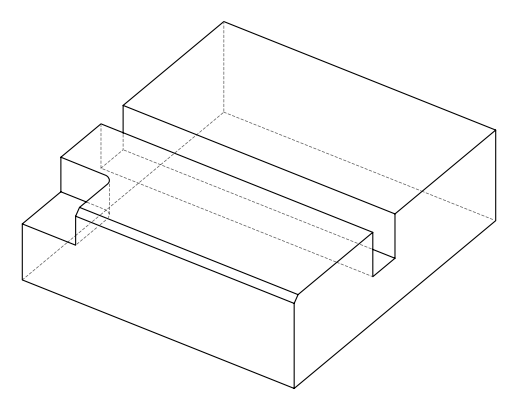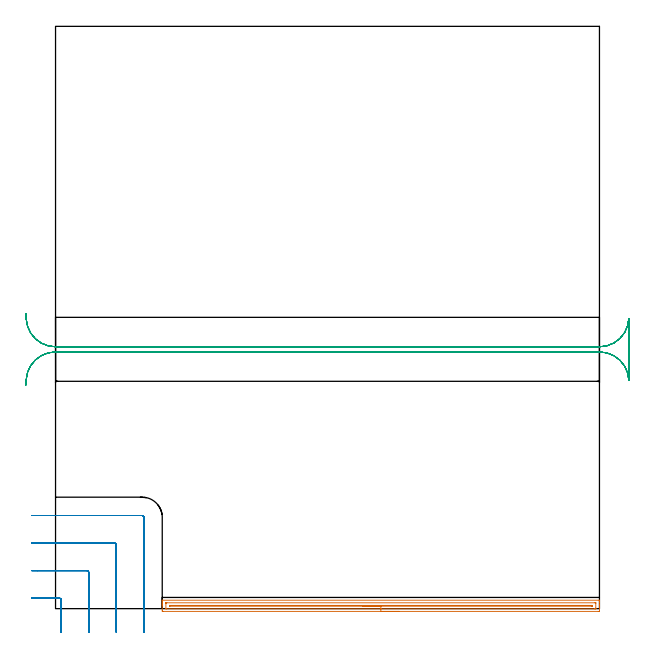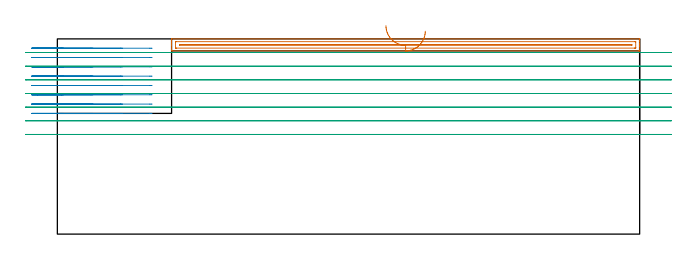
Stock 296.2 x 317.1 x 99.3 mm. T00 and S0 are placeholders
(PLAN: 3 operations, 2 tool changes, 22 min)
(1 AREA_MILL | FG_CHAMFER_SURFACE | UGT0205_001 | 5.87 min | 4505 mm3)
(2 MILL_CORNER_NOTCH_RECTANGULAR | CORNER_NOTCH_RECTANGULAR | UGT0201_094 | Follow Part, ap 5, ae 75% | 5.85 min | 132616 mm3)
(3 MILL_RECTANGULAR_SLOT | SLOT_RECTANGULAR | UGT0201_004 | Follow Part, ap 8, ae 75% | 10.33 min | 500968 mm3)
(TOOL UGT0205_001 | Chamfer Mill 20 x 3 x 45 deg. | D20 FL50 Z2)
(TOOL UGT0201_094 | End mill 20 mm | D20 FL38 Z4)
(TOOL UGT0201_004 | End Mill 32 mm | D32 FL53 Z6)
(OP 1 AREA_MILL)
G17 G21 G94 G90
T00 M6
G54
G17 G0 G90 X187.15 Y-1.5 S1061 M3
G43 Z109.3 H0
Z103.2
G94 G1 X187.112 Z102.328 F250.
X186.998 Z101.464
X186.809 Z100.612
X186.547 Z99.78
X186.213 Z98.974
X185.81 Z98.2
X185.342 Z97.464
X184.81 Z96.772
X184.221 Z96.129
X183.578 Z95.54
X182.886 Z95.008
X182.15 Z94.54
X181.376 Z94.137
X180.57 Z93.803
X179.738 Z93.541
X178.886 Z93.352
X178.022 Z93.238
X177.15 Z93.2
X58.724
X58.307 Y-1.496 Z93.202
X58.11 Y-1.492 Z93.205
X58.1 Y-1.086 Z93.61
Y1.55 Z96.244
Y2.08 Z96.777
Y2.429 Z97.125
Y2.959 Z97.655
Y3.308 Z98.002
Y4.004 Z98.704
Y4.272 Z98.972
X58.102 Y4.438 Z99.13
X58.11 Y4.598 Z99.289
X58.277 Y4.6 Z99.3
X296.023
X296.19 Y4.598 Z99.289
X296.198 Y4.438 Z99.13
X296.2 Y4.272 Z98.972
Y4.004 Z98.704
Y3.308 Z98.002
Y2.08 Z96.777
Y1.55 Z96.244
Y0.936 Z95.632
X296.199 Y-1.496 Z93.201
X296.197 Y-1.497 Z93.2
X295.995 Y-1.498 Z93.199
X295.576 Y-1.5 Z93.2
X177.15
Y-0.086 Z94.614
X60.512 Y-0.085 Z94.615
X60.387
X60.149 Y-0.079 Z94.621
X60.109 Y-0.069 Z94.631
X60.104 Y-0.038 Z94.662
X60.102 Y-0.005 Z94.695
X60.1 Y0.197 Z94.897
Y2.833 Z97.533
Y2.968 Z97.668
X60.102 Y3.076 Z97.776
X60.107 Y3.148 Z97.848
X60.112 Y3.179 Z97.879
X60.128 Y3.181 Z97.881
X60.512 Y3.185 Z97.885
X60.636 Y3.186 Z97.886
X293.788 Y3.185 Z97.885
X293.914 Y3.184 Z97.884
X294.15 Y3.179 Z97.879
X294.191 Y3.169 Z97.869
X294.196 Y3.138 Z97.838
X294.198 Y3.105 Z97.805
X294.2 Y2.903 Z97.603
Y0.267 Z94.967
Y0.132 Z94.832
X294.198 Y0.024 Z94.724
X294.193 Y-0.048 Z94.652
X294.188 Y-0.08 Z94.62
X294.172 Y-0.081 Z94.619
X293.788 Y-0.085 Z94.615
X293.665 Y-0.086 Z94.614
X177.15
Y1.328 Z96.028
X62.224 Y1.329 Z96.029
X62.164 Y1.33 Z96.03
X62.125 Y1.333 Z96.033
X62.11 Y1.335 Z96.035
X62.109 Y1.355 Z96.055
X62.105 Y1.55 Z96.25
X62.106 Y1.74 Z96.44
X62.112 Y1.765 Z96.465
X62.131 Y1.767 Z96.467
X62.187 Y1.769 Z96.469
X62.299 Y1.771 Z96.471
X292.076
X292.136 Y1.77 Z96.47
X292.175 Y1.767 Z96.467
X292.19 Y1.765 Z96.465
X292.191 Y1.745 Z96.445
X292.195 Y1.55 Z96.25
X292.194 Y1.36 Z96.06
X292.189 Y1.335 Z96.035
X292.169 Y1.333 Z96.033
X292.113 Y1.331 Z96.031
X292.001 Y1.329 Z96.029
X177.15 Y1.328 Z96.028
X176.278 Z96.066
X175.414 Z96.18
X174.562 Z96.369
X173.73 Z96.631
X172.924 Z96.965
X172.15 Z97.368
X171.414 Z97.837
X170.722 Z98.368
X170.079 Z98.957
X169.49 Z99.601
X168.958 Z100.293
X168.49 Z101.028
X168.087 Z101.802
X167.753 Z102.608
X167.491 Z103.44
X167.302 Z104.292
X167.188 Z105.157
X167.15 Z106.028
G0 Z109.3
M5
M2
(OP 2 MILL_CORNER_NOTCH_RECTANGULAR)
G17 G21 G94 G90
T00 M6
G54
G17 G0 G90 X3.1 Y-13. S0 M3
G43 Z109.3 H0
Z94.562
G94 G1 Y-10. F250.
Y4.705 F500.
G3 X2.105 Y5.7 R1.
G1 X-10.
X-13. F250.
G0 Z109.3
X18.1 Y-13.
Z94.562
G1 Y-10.
Y19.705 F500.
G3 X17.104 Y20.7 R1.
G1 X-10.
X-13. F250.
G0 Z109.3
X33.1 Y-13.
Z94.562
G1 Y-10.
Y34.704 F500.
G3 X32.104 Y35.7 R1.
G1 X-10.
X-13. F250.
G0 Z109.3
X48.1 Y-13.
Z94.562
G1 Y-10.
Y49.704 F500.
G3 X47.104 Y50.7 R1.
G1 X-10.
X-13. F250.
G0 Z109.3
X3.1 Y-13.
Z89.825
G1 Y-10.
Y4.705 F500.
G3 X2.105 Y5.7 R1.
G1 X-10.
X-13. F250.
G0 Z109.3
X18.1 Y-13.
Z89.825
G1 Y-10.
Y19.704 F500.
G3 X17.104 Y20.7 R1.
G1 X-10.
X-13. F250.
G0 Z109.3
X33.1 Y-13.
Z89.825
G1 Y-10.
Y34.704 F500.
G3 X32.104 Y35.7 R1.
G1 X-10.
X-13. F250.
G0 Z109.3
X48.1 Y-13.
Z89.825
G1 Y-10.
Y49.704 F500.
G3 X47.104 Y50.7 R1.
G1 X-10.
X-13. F250.
G0 Z109.3
X3.1 Y-13.
Z85.087
G1 Y-10.
Y4.705 F500.
G3 X2.105 Y5.7 R1.
G1 X-10.
X-13. F250.
G0 Z109.3
X18.1 Y-13.
Z85.087
G1 Y-10.
Y19.704 F500.
G3 X17.104 Y20.7 R1.
G1 X-10.
X-13. F250.
G0 Z109.3
X33.1 Y-13.
Z85.087
G1 Y-10.
Y34.704 F500.
G3 X32.104 Y35.7 R1.
G1 X-10.
X-13. F250.
G0 Z109.3
X48.1 Y-13.
Z85.087
G1 Y-10.
Y49.704 F500.
G3 X47.104 Y50.7 R1.
G1 X-10.
X-13. F250.
G0 Z109.3
X3.1 Y-13.
Z80.35
G1 Y-10.
Y4.705 F500.
G3 X2.105 Y5.7 R1.
G1 X-10.
X-13. F250.
G0 Z109.3
X18.1 Y-13.
Z80.35
G1 Y-10.
Y19.704 F500.
G3 X17.104 Y20.7 R1.
G1 X-10.
X-13. F250.
G0 Z109.3
X33.1 Y-13.
Z80.35
G1 Y-10.
Y34.704 F500.
G3 X32.104 Y35.7 R1.
G1 X-10.
X-13. F250.
G0 Z109.3
X48.1 Y-13.
Z80.35
G1 Y-10.
Y49.704 F500.
G3 X47.104 Y50.7 R1.
G1 X-10.
X-13. F250.
G0 Z109.3
X3.1 Y-13.
Z75.612
G1 Y-10.
Y4.705 F500.
G3 X2.105 Y5.7 R1.
G1 X-10.
X-13. F250.
G0 Z109.3
X18.1 Y-13.
Z75.612
G1 Y-10.
Y19.704 F500.
G3 X17.104 Y20.7 R1.
G1 X-10.
X-13. F250.
G0 Z109.3
X33.1 Y-13.
Z75.612
G1 Y-10.
Y34.704 F500.
G3 X32.104 Y35.7 R1.
G1 X-10.
X-13. F250.
G0 Z109.3
X48.1 Y-13.
Z75.612
G1 Y-10.
Y49.704 F500.
G3 X47.104 Y50.7 R1.
G1 X-10.
X-13. F250.
G0 Z109.3
X3.1 Y-13.
Z70.875
G1 Y-10.
Y4.705 F500.
G3 X2.105 Y5.7 R1.
G1 X-10.
X-13. F250.
G0 Z109.3
X18.1 Y-13.
Z70.875
G1 Y-10.
Y19.704 F500.
G3 X17.104 Y20.7 R1.
G1 X-10.
X-13. F250.
G0 Z109.3
X33.1 Y-13.
Z70.875
G1 Y-10.
Y34.704 F500.
G3 X32.104 Y35.7 R1.
G1 X-10.
X-13. F250.
G0 Z109.3
X48.1 Y-13.
Z70.875
G1 Y-10.
Y49.704 F500.
G3 X47.104 Y50.7 R1.
G1 X-10.
X-13. F250.
G0 Z109.3
X3.1 Y-13.
Z66.137
G1 Y-10.
Y4.705 F500.
G3 X2.105 Y5.7 R1.
G1 X-10.
X-13. F250.
G0 Z109.3
X18.1 Y-13.
Z66.137
G1 Y-10.
Y19.704 F500.
G3 X17.104 Y20.7 R1.
G1 X-10.
X-13. F250.
G0 Z109.3
X33.1 Y-13.
Z66.137
G1 Y-10.
Y34.704 F500.
G3 X32.104 Y35.7 R1.
G1 X-10.
X-13. F250.
G0 Z109.3
X48.1 Y-13.
Z66.137
G1 Y-10.
Y49.704 F500.
G3 X47.104 Y50.7 R1.
G1 X-10.
X-13. F250.
G0 Z109.3
X3.1 Y-13.
Z61.4
G1 Y-10.
Y4.705 F500.
G3 X2.105 Y5.7 R1.
G1 X-10.
X-13. F250.
G0 Z109.3
X18.1 Y-13.
Z61.4
G1 Y-10.
Y19.704 F500.
G3 X17.104 Y20.7 R1.
G1 X-10.
X-13. F250.
G0 Z109.3
X33.1 Y-13.
Z61.4
G1 Y-10.
Y34.704 F500.
G3 X32.104 Y35.7 R1.
G1 X-10.
X-13. F250.
G0 Z109.3
X48.1 Y-13.
Z61.4
G1 Y-10.
Y49.704 F500.
G3 X47.104 Y50.7 R1.
G1 X-10.
X-13. F250.
G0 Z109.3
M5
M2
(OP 3 MILL_RECTANGULAR_SLOT)
G17 G21 G94 G90
T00 M6
G54
G17 G0 G90 X-16.154 Y121.785 S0 M3
G43 Z109.3 H0
Z92.357
G94 G1 X-15.97 Y124.779 F250.
G2 X0. Y139.8 R16. F500.
G1 X296.2
G2 X312.19 Y124.366 R16.
G1 X312.2
Y158.034
X312.19
G2 X296.2 Y142.6 R16.
G1 X0.
G2 X-15.97 Y157.621 R16.
G1 X-16.154 Y160.615 F250.
G0 Y121.785 Z85.414
G1 X-15.97 Y124.779
G2 X0. Y139.8 R16. F500.
G1 X296.2
G2 X312.19 Y124.366 R16.
G1 X312.2
Y158.034
X312.19
G2 X296.2 Y142.6 R16.
G1 X0.
G2 X-15.97 Y157.621 R16.
G1 X-16.154 Y160.615 F250.
G0 Y121.785 Z78.471
G1 X-15.97 Y124.779
G2 X0. Y139.8 R16. F500.
G1 X296.2
G2 X312.19 Y124.366 R16.
G1 X312.2
Y158.034
X312.19
G2 X296.2 Y142.6 R16.
G1 X0.
G2 X-15.97 Y157.621 R16.
G1 X-16.154 Y160.615 F250.
G0 Y121.785 Z71.529
G1 X-15.97 Y124.779
G2 X0. Y139.8 R16. F500.
G1 X296.2
G2 X312.19 Y124.366 R16.
G1 X312.2
Y158.034
X312.19
G2 X296.2 Y142.6 R16.
G1 X0.
G2 X-15.97 Y157.621 R16.
G1 X-16.154 Y160.615 F250.
G0 Y121.785 Z64.586
G1 X-15.97 Y124.779
G2 X0. Y139.8 R16. F500.
G1 X296.2
G2 X312.19 Y124.366 R16.
G1 X312.2
Y158.034
X312.19
G2 X296.2 Y142.6 R16.
G1 X0.
G2 X-15.97 Y157.621 R16.
G1 X-16.154 Y160.615 F250.
G0 Y121.785 Z57.643
G1 X-15.97 Y124.779
G2 X0. Y139.8 R16. F500.
G1 X296.2
G2 X312.19 Y124.366 R16.
G1 X312.2
Y158.034
X312.19
G2 X296.2 Y142.6 R16.
G1 X0.
G2 X-15.97 Y157.621 R16.
G1 X-16.154 Y160.615 F250.
G0 Y121.785 Z50.7
G1 X-15.97 Y124.779
G2 X0. Y139.8 R16. F500.
G1 X296.2
G2 X312.19 Y124.366 R16.
G1 X312.2
Y158.034
X312.19
G2 X296.2 Y142.6 R16.
G1 X0.
G2 X-15.97 Y157.621 R16.
G1 X-16.154 Y160.615 F250.
G0 Z109.3
M5
M2
